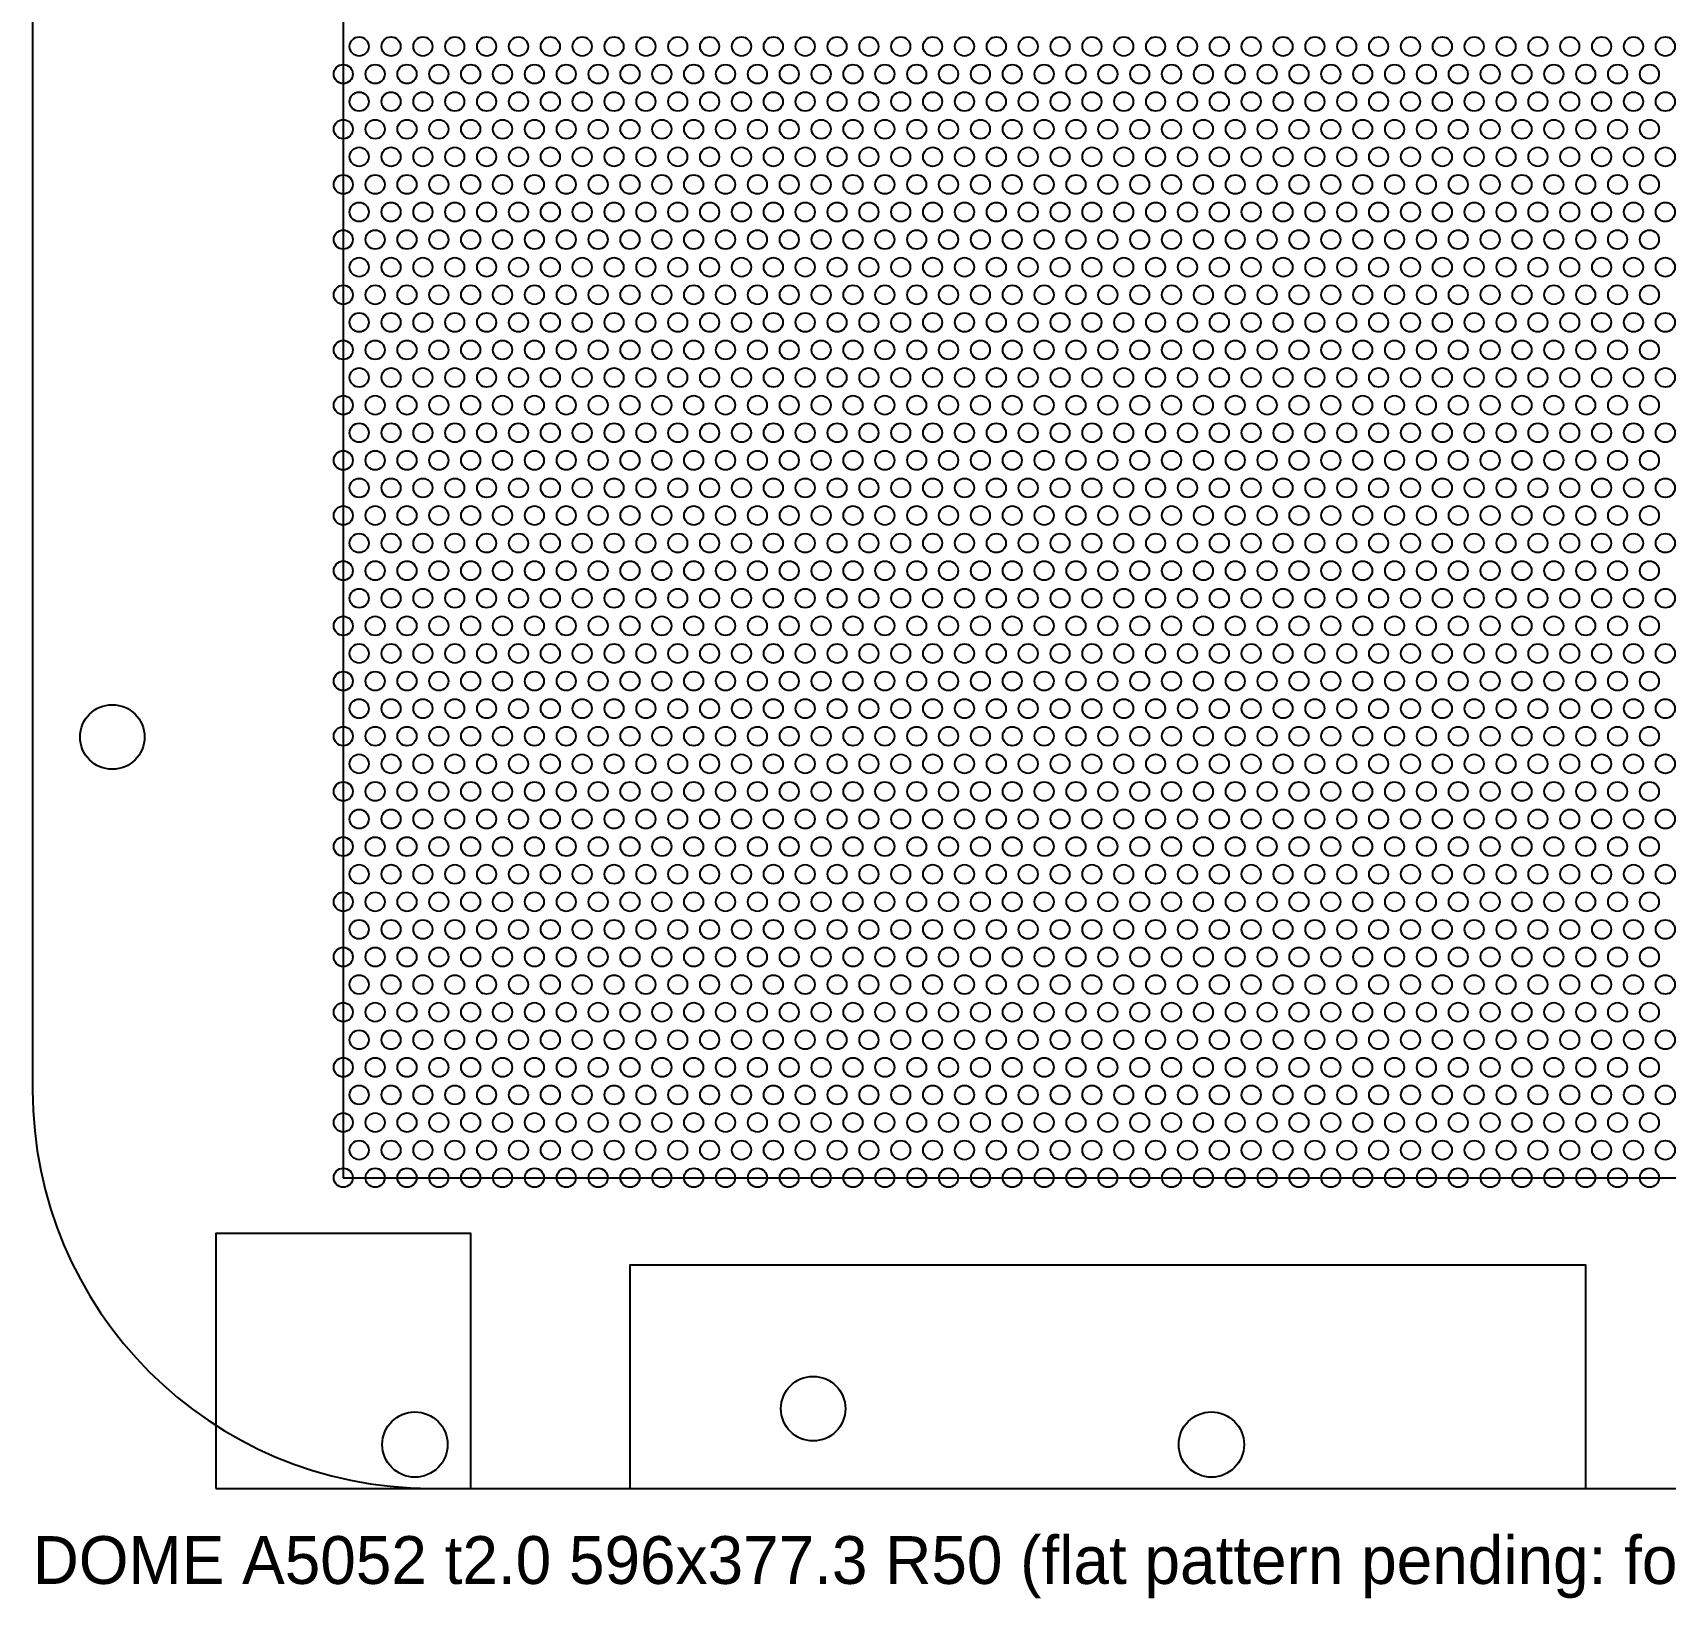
# Model space of a CAD drawing. Header units: millimetres. Extents: x 0 to 3090, y -14 to 415.
# Drawn here: x 2400 to 2605, y -13.8 to 182.8 of the extents above; entities that cross this region are included whole.
import ezdxf

# ---------------------------------------------------------------- set-up
doc = ezdxf.new("R2010")
doc.units = ezdxf.units.MM
for name, color, linetype in [('DOME_LATCH_HOOK_PIN', 3, 'Continuous'), ('DOME_MAGNET', 4, 'Continuous'), ('DOME_OUTLINE', 7, 'Continuous'), ('DOME_PERF_HOLES', 2, 'Continuous'), ('DOME_PERF_ZONE', 5, 'Continuous'), ('DOME_SLOTS', 1, 'Continuous'), ('TEXT_NOTE', 7, 'Continuous')]:
    doc.layers.add(name, color=color, linetype=linetype)

msp = doc.modelspace()

# ---------------------------------------------------------------- linework, layer by layer
at = {"layer": 'DOME_LATCH_HOOK_PIN'}
for centre in [(2448, 5.5), (2548, 5.5)]:
    msp.add_circle(centre, 4.1, dxfattribs=at)
at = {"layer": 'DOME_MAGNET'}
for centre in [(2410, 94.325), (2498, 10)]:
    msp.add_circle(centre, 4.05, dxfattribs=at)
at = {"layer": 'DOME_OUTLINE'}
for p, q in [((2400, 327.3), (2400, 50)), ((2450, 0), (2946, 0))]:
    msp.add_line(p, q, dxfattribs=at)
msp.add_arc((2450, 50), 50, 180, 270, dxfattribs=at)
at = {"layer": 'DOME_PERF_HOLES'}
for centre in [(2441, 181.024), (2445, 181.024), (2449, 181.024), (2453, 181.024), (2457, 181.024), (2461, 181.024), (2465, 181.024), (2469, 181.024), (2473, 181.024), (2477, 181.024), (2481, 181.024), (2485, 181.024), (2489, 181.024), (2493, 181.024), (2497, 181.024), (2501, 181.024), (2505, 181.024), (2509, 181.024), (2513, 181.024), (2517, 181.024), (2521, 181.024), (2525, 181.024), (2529, 181.024), (2533, 181.024), (2537, 181.024), (2541, 181.024), (2545, 181.024), (2549, 181.024), (2553, 181.024), (2557, 181.024), (2561, 181.024), (2565, 181.024), (2569, 181.024), (2573, 181.024), (2577, 181.024), (2581, 181.024), (2585, 181.024), (2589, 181.024), (2593, 181.024), (2597, 181.024), (2601, 181.024), (2605, 181.024), (2439, 177.56), (2443, 177.56), (2447, 177.56), (2451, 177.56), (2455, 177.56), (2459, 177.56), (2463, 177.56), (2467, 177.56), (2471, 177.56), (2475, 177.56), (2479, 177.56), (2483, 177.56), (2487, 177.56), (2491, 177.56), (2495, 177.56), (2499, 177.56), (2503, 177.56), (2507, 177.56), (2511, 177.56), (2515, 177.56), (2519, 177.56), (2523, 177.56), (2527, 177.56), (2531, 177.56), (2535, 177.56), (2539, 177.56), (2543, 177.56), (2547, 177.56), (2551, 177.56), (2555, 177.56), (2559, 177.56), (2563, 177.56), (2567, 177.56), (2571, 177.56), (2575, 177.56), (2579, 177.56), (2583, 177.56), (2587, 177.56), (2591, 177.56), (2595, 177.56), (2599, 177.56), (2603, 177.56), (2441, 174.096), (2445, 174.096), (2449, 174.096), (2453, 174.096), (2457, 174.096), (2461, 174.096), (2465, 174.096), (2469, 174.096), (2473, 174.096), (2477, 174.096), (2481, 174.096), (2485, 174.096), (2489, 174.096), (2493, 174.096), (2497, 174.096), (2501, 174.096), (2505, 174.096), (2509, 174.096), (2513, 174.096), (2517, 174.096), (2521, 174.096), (2525, 174.096), (2529, 174.096), (2533, 174.096), (2537, 174.096), (2541, 174.096), (2545, 174.096), (2549, 174.096), (2553, 174.096), (2557, 174.096), (2561, 174.096), (2565, 174.096), (2569, 174.096), (2573, 174.096), (2577, 174.096), (2581, 174.096), (2585, 174.096), (2589, 174.096), (2593, 174.096), (2597, 174.096), (2601, 174.096), (2605, 174.096), (2439, 170.632), (2443, 170.632), (2447, 170.632), (2451, 170.632), (2455, 170.632), (2459, 170.632), (2463, 170.632), (2467, 170.632), (2471, 170.632), (2475, 170.632), (2479, 170.632), (2483, 170.632), (2487, 170.632), (2491, 170.632), (2495, 170.632), (2499, 170.632), (2503, 170.632), (2507, 170.632), (2511, 170.632), (2515, 170.632), (2519, 170.632), (2523, 170.632), (2527, 170.632), (2531, 170.632), (2535, 170.632), (2539, 170.632), (2543, 170.632), (2547, 170.632), (2551, 170.632), (2555, 170.632), (2559, 170.632), (2563, 170.632), (2567, 170.632), (2571, 170.632), (2575, 170.632), (2579, 170.632), (2583, 170.632), (2587, 170.632), (2591, 170.632), (2595, 170.632), (2599, 170.632), (2603, 170.632), (2441, 167.168), (2445, 167.168), (2449, 167.168), (2453, 167.168), (2457, 167.168), (2461, 167.168), (2465, 167.168), (2469, 167.168), (2473, 167.168), (2477, 167.168), (2481, 167.168), (2485, 167.168), (2489, 167.168), (2493, 167.168), (2497, 167.168), (2501, 167.168), (2505, 167.168), (2509, 167.168), (2513, 167.168), (2517, 167.168), (2521, 167.168), (2525, 167.168), (2529, 167.168), (2533, 167.168), (2537, 167.168), (2541, 167.168), (2545, 167.168), (2549, 167.168), (2553, 167.168), (2557, 167.168), (2561, 167.168), (2565, 167.168), (2569, 167.168), (2573, 167.168), (2577, 167.168), (2581, 167.168), (2585, 167.168), (2589, 167.168), (2593, 167.168), (2597, 167.168), (2601, 167.168), (2605, 167.168), (2439, 163.704), (2443, 163.704), (2447, 163.704), (2451, 163.704), (2455, 163.704), (2459, 163.704), (2463, 163.704), (2467, 163.704), (2471, 163.704), (2475, 163.704), (2479, 163.704), (2483, 163.704), (2487, 163.704), (2491, 163.704), (2495, 163.704), (2499, 163.704), (2503, 163.704), (2507, 163.704), (2511, 163.704), (2515, 163.704), (2519, 163.704), (2523, 163.704), (2527, 163.704), (2531, 163.704), (2535, 163.704), (2539, 163.704), (2543, 163.704), (2547, 163.704), (2551, 163.704), (2555, 163.704), (2559, 163.704), (2563, 163.704), (2567, 163.704), (2571, 163.704), (2575, 163.704), (2579, 163.704), (2583, 163.704), (2587, 163.704), (2591, 163.704), (2595, 163.704), (2599, 163.704), (2603, 163.704), (2441, 160.24), (2445, 160.24), (2449, 160.24), (2453, 160.24), (2457, 160.24), (2461, 160.24), (2465, 160.24), (2469, 160.24), (2473, 160.24), (2477, 160.24), (2481, 160.24), (2485, 160.24), (2489, 160.24), (2493, 160.24), (2497, 160.24), (2501, 160.24), (2505, 160.24), (2509, 160.24), (2513, 160.24), (2517, 160.24), (2521, 160.24), (2525, 160.24), (2529, 160.24), (2533, 160.24), (2537, 160.24), (2541, 160.24), (2545, 160.24), (2549, 160.24), (2553, 160.24), (2557, 160.24), (2561, 160.24), (2565, 160.24), (2569, 160.24), (2573, 160.24), (2577, 160.24), (2581, 160.24), (2585, 160.24), (2589, 160.24), (2593, 160.24), (2597, 160.24), (2601, 160.24), (2605, 160.24), (2439, 156.776), (2443, 156.776), (2447, 156.776), (2451, 156.776), (2455, 156.776), (2459, 156.776), (2463, 156.776), (2467, 156.776), (2471, 156.776), (2475, 156.776), (2479, 156.776), (2483, 156.776), (2487, 156.776), (2491, 156.776), (2495, 156.776), (2499, 156.776), (2503, 156.776), (2507, 156.776), (2511, 156.776), (2515, 156.776), (2519, 156.776), (2523, 156.776), (2527, 156.776), (2531, 156.776), (2535, 156.776), (2539, 156.776), (2543, 156.776), (2547, 156.776), (2551, 156.776), (2555, 156.776), (2559, 156.776), (2563, 156.776), (2567, 156.776), (2571, 156.776), (2575, 156.776), (2579, 156.776), (2583, 156.776), (2587, 156.776), (2591, 156.776), (2595, 156.776), (2599, 156.776), (2603, 156.776), (2441, 153.312), (2445, 153.312), (2449, 153.312), (2453, 153.312), (2457, 153.312), (2461, 153.312), (2465, 153.312), (2469, 153.312), (2473, 153.312), (2477, 153.312), (2481, 153.312), (2485, 153.312), (2489, 153.312), (2493, 153.312), (2497, 153.312), (2501, 153.312), (2505, 153.312), (2509, 153.312), (2513, 153.312), (2517, 153.312), (2521, 153.312), (2525, 153.312), (2529, 153.312), (2533, 153.312), (2537, 153.312), (2541, 153.312), (2545, 153.312), (2549, 153.312), (2553, 153.312), (2557, 153.312), (2561, 153.312), (2565, 153.312), (2569, 153.312), (2573, 153.312), (2577, 153.312), (2581, 153.312), (2585, 153.312), (2589, 153.312), (2593, 153.312), (2597, 153.312), (2601, 153.312), (2605, 153.312), (2439, 149.848), (2443, 149.848), (2447, 149.848), (2451, 149.848), (2455, 149.848), (2459, 149.848), (2463, 149.848), (2467, 149.848), (2471, 149.848), (2475, 149.848), (2479, 149.848), (2483, 149.848), (2487, 149.848), (2491, 149.848), (2495, 149.848), (2499, 149.848), (2503, 149.848), (2507, 149.848), (2511, 149.848), (2515, 149.848), (2519, 149.848), (2523, 149.848), (2527, 149.848), (2531, 149.848), (2535, 149.848), (2539, 149.848), (2543, 149.848), (2547, 149.848), (2551, 149.848), (2555, 149.848), (2559, 149.848), (2563, 149.848), (2567, 149.848), (2571, 149.848), (2575, 149.848), (2579, 149.848), (2583, 149.848), (2587, 149.848), (2591, 149.848), (2595, 149.848), (2599, 149.848), (2603, 149.848), (2441, 146.384), (2445, 146.384), (2449, 146.384), (2453, 146.384), (2457, 146.384), (2461, 146.384), (2465, 146.384), (2469, 146.384), (2473, 146.384), (2477, 146.384), (2481, 146.384), (2485, 146.384), (2489, 146.384), (2493, 146.384), (2497, 146.384), (2501, 146.384), (2505, 146.384), (2509, 146.384), (2513, 146.384), (2517, 146.384), (2521, 146.384), (2525, 146.384), (2529, 146.384), (2533, 146.384), (2537, 146.384), (2541, 146.384), (2545, 146.384), (2549, 146.384), (2553, 146.384), (2557, 146.384), (2561, 146.384), (2565, 146.384), (2569, 146.384), (2573, 146.384), (2577, 146.384), (2581, 146.384), (2585, 146.384), (2589, 146.384), (2593, 146.384), (2597, 146.384), (2601, 146.384), (2605, 146.384), (2439, 142.92), (2443, 142.92), (2447, 142.92), (2451, 142.92), (2455, 142.92), (2459, 142.92), (2463, 142.92), (2467, 142.92), (2471, 142.92), (2475, 142.92), (2479, 142.92), (2483, 142.92), (2487, 142.92), (2491, 142.92), (2495, 142.92), (2499, 142.92), (2503, 142.92), (2507, 142.92), (2511, 142.92), (2515, 142.92), (2519, 142.92), (2523, 142.92), (2527, 142.92), (2531, 142.92), (2535, 142.92), (2539, 142.92), (2543, 142.92), (2547, 142.92), (2551, 142.92), (2555, 142.92), (2559, 142.92), (2563, 142.92), (2567, 142.92), (2571, 142.92), (2575, 142.92), (2579, 142.92), (2583, 142.92), (2587, 142.92), (2591, 142.92), (2595, 142.92), (2599, 142.92), (2603, 142.92), (2441, 139.456), (2445, 139.456), (2449, 139.456), (2453, 139.456), (2457, 139.456), (2461, 139.456), (2465, 139.456), (2469, 139.456), (2473, 139.456), (2477, 139.456), (2481, 139.456), (2485, 139.456), (2489, 139.456), (2493, 139.456), (2497, 139.456), (2501, 139.456), (2505, 139.456), (2509, 139.456), (2513, 139.456), (2517, 139.456), (2521, 139.456), (2525, 139.456), (2529, 139.456), (2533, 139.456), (2537, 139.456), (2541, 139.456), (2545, 139.456), (2549, 139.456), (2553, 139.456), (2557, 139.456), (2561, 139.456), (2565, 139.456), (2569, 139.456), (2573, 139.456), (2577, 139.456), (2581, 139.456), (2585, 139.456), (2589, 139.456), (2593, 139.456), (2597, 139.456), (2601, 139.456), (2605, 139.456), (2439, 135.992), (2443, 135.992), (2447, 135.992), (2451, 135.992), (2455, 135.992), (2459, 135.992), (2463, 135.992), (2467, 135.992), (2471, 135.992), (2475, 135.992), (2479, 135.992), (2483, 135.992), (2487, 135.992), (2491, 135.992), (2495, 135.992), (2499, 135.992), (2503, 135.992), (2507, 135.992), (2511, 135.992), (2515, 135.992), (2519, 135.992), (2523, 135.992), (2527, 135.992), (2531, 135.992), (2535, 135.992), (2539, 135.992), (2543, 135.992), (2547, 135.992), (2551, 135.992), (2555, 135.992), (2559, 135.992), (2563, 135.992), (2567, 135.992), (2571, 135.992), (2575, 135.992), (2579, 135.992), (2583, 135.992), (2587, 135.992), (2591, 135.992), (2595, 135.992), (2599, 135.992), (2603, 135.992), (2441, 132.528), (2445, 132.528), (2449, 132.528), (2453, 132.528), (2457, 132.528), (2461, 132.528), (2465, 132.528), (2469, 132.528), (2473, 132.528), (2477, 132.528), (2481, 132.528), (2485, 132.528), (2489, 132.528), (2493, 132.528), (2497, 132.528), (2501, 132.528), (2505, 132.528), (2509, 132.528), (2513, 132.528), (2517, 132.528), (2521, 132.528), (2525, 132.528), (2529, 132.528), (2533, 132.528), (2537, 132.528), (2541, 132.528), (2545, 132.528), (2549, 132.528), (2553, 132.528), (2557, 132.528), (2561, 132.528), (2565, 132.528), (2569, 132.528), (2573, 132.528), (2577, 132.528), (2581, 132.528), (2585, 132.528), (2589, 132.528), (2593, 132.528), (2597, 132.528), (2601, 132.528), (2605, 132.528), (2439, 129.064), (2443, 129.064), (2447, 129.064), (2451, 129.064), (2455, 129.064), (2459, 129.064), (2463, 129.064), (2467, 129.064), (2471, 129.064), (2475, 129.064), (2479, 129.064), (2483, 129.064), (2487, 129.064), (2491, 129.064), (2495, 129.064), (2499, 129.064), (2503, 129.064), (2507, 129.064), (2511, 129.064), (2515, 129.064), (2519, 129.064), (2523, 129.064), (2527, 129.064), (2531, 129.064), (2535, 129.064), (2539, 129.064), (2543, 129.064), (2547, 129.064), (2551, 129.064), (2555, 129.064), (2559, 129.064), (2563, 129.064), (2567, 129.064), (2571, 129.064), (2575, 129.064), (2579, 129.064), (2583, 129.064), (2587, 129.064), (2591, 129.064), (2595, 129.064), (2599, 129.064), (2603, 129.064), (2441, 125.6), (2445, 125.6), (2449, 125.6), (2453, 125.6), (2457, 125.6), (2461, 125.6), (2465, 125.6), (2469, 125.6), (2473, 125.6), (2477, 125.6), (2481, 125.6), (2485, 125.6), (2489, 125.6), (2493, 125.6), (2497, 125.6), (2501, 125.6), (2505, 125.6), (2509, 125.6), (2513, 125.6), (2517, 125.6), (2521, 125.6), (2525, 125.6), (2529, 125.6), (2533, 125.6), (2537, 125.6), (2541, 125.6), (2545, 125.6), (2549, 125.6), (2553, 125.6), (2557, 125.6), (2561, 125.6), (2565, 125.6), (2569, 125.6), (2573, 125.6), (2577, 125.6), (2581, 125.6), (2585, 125.6), (2589, 125.6), (2593, 125.6), (2597, 125.6), (2601, 125.6), (2605, 125.6), (2439, 122.136), (2443, 122.136), (2447, 122.136), (2451, 122.136), (2455, 122.136), (2459, 122.136), (2463, 122.136), (2467, 122.136), (2471, 122.136), (2475, 122.136), (2479, 122.136), (2483, 122.136), (2487, 122.136), (2491, 122.136), (2495, 122.136), (2499, 122.136), (2503, 122.136), (2507, 122.136), (2511, 122.136), (2515, 122.136), (2519, 122.136), (2523, 122.136), (2527, 122.136), (2531, 122.136), (2535, 122.136), (2539, 122.136), (2543, 122.136), (2547, 122.136), (2551, 122.136), (2555, 122.136), (2559, 122.136), (2563, 122.136), (2567, 122.136), (2571, 122.136), (2575, 122.136), (2579, 122.136), (2583, 122.136), (2587, 122.136), (2591, 122.136), (2595, 122.136), (2599, 122.136), (2603, 122.136), (2441, 118.672), (2445, 118.672), (2449, 118.672), (2453, 118.672), (2457, 118.672), (2461, 118.672), (2465, 118.672), (2469, 118.672), (2473, 118.672), (2477, 118.672), (2481, 118.672), (2485, 118.672), (2489, 118.672), (2493, 118.672), (2497, 118.672), (2501, 118.672), (2505, 118.672), (2509, 118.672), (2513, 118.672), (2517, 118.672), (2521, 118.672), (2525, 118.672), (2529, 118.672), (2533, 118.672), (2537, 118.672), (2541, 118.672), (2545, 118.672), (2549, 118.672), (2553, 118.672), (2557, 118.672), (2561, 118.672), (2565, 118.672), (2569, 118.672), (2573, 118.672), (2577, 118.672), (2581, 118.672), (2585, 118.672), (2589, 118.672), (2593, 118.672), (2597, 118.672), (2601, 118.672), (2605, 118.672), (2439, 115.208), (2443, 115.208), (2447, 115.208), (2451, 115.208), (2455, 115.208), (2459, 115.208), (2463, 115.208), (2467, 115.208), (2471, 115.208), (2475, 115.208), (2479, 115.208), (2483, 115.208), (2487, 115.208), (2491, 115.208), (2495, 115.208), (2499, 115.208), (2503, 115.208), (2507, 115.208), (2511, 115.208), (2515, 115.208), (2519, 115.208), (2523, 115.208), (2527, 115.208), (2531, 115.208), (2535, 115.208), (2539, 115.208), (2543, 115.208), (2547, 115.208), (2551, 115.208), (2555, 115.208), (2559, 115.208), (2563, 115.208), (2567, 115.208), (2571, 115.208), (2575, 115.208), (2579, 115.208), (2583, 115.208), (2587, 115.208), (2591, 115.208), (2595, 115.208), (2599, 115.208), (2603, 115.208), (2441, 111.744), (2445, 111.744), (2449, 111.744), (2453, 111.744), (2457, 111.744), (2461, 111.744), (2465, 111.744), (2469, 111.744), (2473, 111.744), (2477, 111.744), (2481, 111.744), (2485, 111.744), (2489, 111.744), (2493, 111.744), (2497, 111.744), (2501, 111.744), (2505, 111.744), (2509, 111.744), (2513, 111.744), (2517, 111.744), (2521, 111.744), (2525, 111.744), (2529, 111.744), (2533, 111.744), (2537, 111.744), (2541, 111.744), (2545, 111.744), (2549, 111.744), (2553, 111.744), (2557, 111.744), (2561, 111.744), (2565, 111.744), (2569, 111.744), (2573, 111.744), (2577, 111.744), (2581, 111.744), (2585, 111.744), (2589, 111.744), (2593, 111.744), (2597, 111.744), (2601, 111.744), (2605, 111.744), (2439, 108.28), (2443, 108.28), (2447, 108.28), (2451, 108.28), (2455, 108.28), (2459, 108.28), (2463, 108.28), (2467, 108.28), (2471, 108.28), (2475, 108.28), (2479, 108.28), (2483, 108.28), (2487, 108.28), (2491, 108.28), (2495, 108.28), (2499, 108.28), (2503, 108.28), (2507, 108.28), (2511, 108.28), (2515, 108.28), (2519, 108.28), (2523, 108.28), (2527, 108.28), (2531, 108.28), (2535, 108.28), (2539, 108.28), (2543, 108.28), (2547, 108.28), (2551, 108.28), (2555, 108.28), (2559, 108.28), (2563, 108.28), (2567, 108.28), (2571, 108.28), (2575, 108.28), (2579, 108.28), (2583, 108.28), (2587, 108.28), (2591, 108.28), (2595, 108.28), (2599, 108.28), (2603, 108.28), (2441, 104.816), (2445, 104.816), (2449, 104.816), (2453, 104.816), (2457, 104.816), (2461, 104.816), (2465, 104.816), (2469, 104.816), (2473, 104.816), (2477, 104.816), (2481, 104.816), (2485, 104.816), (2489, 104.816), (2493, 104.816), (2497, 104.816), (2501, 104.816), (2505, 104.816), (2509, 104.816), (2513, 104.816), (2517, 104.816), (2521, 104.816), (2525, 104.816), (2529, 104.816), (2533, 104.816), (2537, 104.816), (2541, 104.816), (2545, 104.816), (2549, 104.816), (2553, 104.816), (2557, 104.816), (2561, 104.816), (2565, 104.816), (2569, 104.816), (2573, 104.816), (2577, 104.816), (2581, 104.816), (2585, 104.816), (2589, 104.816), (2593, 104.816), (2597, 104.816), (2601, 104.816), (2605, 104.816), (2439, 101.352), (2443, 101.352), (2447, 101.352), (2451, 101.352), (2455, 101.352), (2459, 101.352), (2463, 101.352), (2467, 101.352), (2471, 101.352), (2475, 101.352), (2479, 101.352), (2483, 101.352), (2487, 101.352), (2491, 101.352), (2495, 101.352), (2499, 101.352), (2503, 101.352), (2507, 101.352), (2511, 101.352), (2515, 101.352), (2519, 101.352), (2523, 101.352), (2527, 101.352), (2531, 101.352), (2535, 101.352), (2539, 101.352), (2543, 101.352), (2547, 101.352), (2551, 101.352), (2555, 101.352), (2559, 101.352), (2563, 101.352), (2567, 101.352), (2571, 101.352), (2575, 101.352), (2579, 101.352), (2583, 101.352), (2587, 101.352), (2591, 101.352), (2595, 101.352), (2599, 101.352), (2603, 101.352), (2441, 97.888), (2445, 97.888), (2449, 97.888), (2453, 97.888), (2457, 97.888), (2461, 97.888), (2465, 97.888), (2469, 97.888), (2473, 97.888), (2477, 97.888), (2481, 97.888), (2485, 97.888), (2489, 97.888), (2493, 97.888), (2497, 97.888), (2501, 97.888), (2505, 97.888), (2509, 97.888), (2513, 97.888), (2517, 97.888), (2521, 97.888), (2525, 97.888), (2529, 97.888), (2533, 97.888), (2537, 97.888), (2541, 97.888), (2545, 97.888), (2549, 97.888), (2553, 97.888), (2557, 97.888), (2561, 97.888), (2565, 97.888), (2569, 97.888), (2573, 97.888), (2577, 97.888), (2581, 97.888), (2585, 97.888), (2589, 97.888), (2593, 97.888), (2597, 97.888), (2601, 97.888), (2605, 97.888), (2439, 94.424), (2443, 94.424), (2447, 94.424), (2451, 94.424), (2455, 94.424), (2459, 94.424), (2463, 94.424), (2467, 94.424), (2471, 94.424), (2475, 94.424), (2479, 94.424), (2483, 94.424), (2487, 94.424), (2491, 94.424), (2495, 94.424), (2499, 94.424), (2503, 94.424), (2507, 94.424), (2511, 94.424), (2515, 94.424), (2519, 94.424), (2523, 94.424), (2527, 94.424), (2531, 94.424), (2535, 94.424), (2539, 94.424), (2543, 94.424), (2547, 94.424), (2551, 94.424), (2555, 94.424), (2559, 94.424), (2563, 94.424), (2567, 94.424), (2571, 94.424), (2575, 94.424), (2579, 94.424), (2583, 94.424), (2587, 94.424), (2591, 94.424), (2595, 94.424), (2599, 94.424), (2603, 94.424), (2441, 90.96), (2445, 90.96), (2449, 90.96), (2453, 90.96), (2457, 90.96), (2461, 90.96), (2465, 90.96), (2469, 90.96), (2473, 90.96), (2477, 90.96), (2481, 90.96), (2485, 90.96), (2489, 90.96), (2493, 90.96), (2497, 90.96), (2501, 90.96), (2505, 90.96), (2509, 90.96), (2513, 90.96), (2517, 90.96), (2521, 90.96), (2525, 90.96), (2529, 90.96), (2533, 90.96), (2537, 90.96), (2541, 90.96), (2545, 90.96), (2549, 90.96), (2553, 90.96), (2557, 90.96), (2561, 90.96), (2565, 90.96), (2569, 90.96), (2573, 90.96), (2577, 90.96), (2581, 90.96), (2585, 90.96), (2589, 90.96), (2593, 90.96), (2597, 90.96), (2601, 90.96), (2605, 90.96), (2439, 87.496), (2443, 87.496), (2447, 87.496), (2451, 87.496), (2455, 87.496), (2459, 87.496), (2463, 87.496), (2467, 87.496), (2471, 87.496), (2475, 87.496), (2479, 87.496), (2483, 87.496), (2487, 87.496), (2491, 87.496), (2495, 87.496), (2499, 87.496), (2503, 87.496), (2507, 87.496), (2511, 87.496), (2515, 87.496), (2519, 87.496), (2523, 87.496), (2527, 87.496), (2531, 87.496), (2535, 87.496), (2539, 87.496), (2543, 87.496), (2547, 87.496), (2551, 87.496), (2555, 87.496), (2559, 87.496), (2563, 87.496), (2567, 87.496), (2571, 87.496), (2575, 87.496), (2579, 87.496), (2583, 87.496), (2587, 87.496), (2591, 87.496), (2595, 87.496), (2599, 87.496), (2603, 87.496), (2441, 84.032), (2445, 84.032), (2449, 84.032), (2453, 84.032), (2457, 84.032), (2461, 84.032), (2465, 84.032), (2469, 84.032), (2473, 84.032), (2477, 84.032), (2481, 84.032), (2485, 84.032), (2489, 84.032), (2493, 84.032), (2497, 84.032), (2501, 84.032), (2505, 84.032), (2509, 84.032), (2513, 84.032), (2517, 84.032), (2521, 84.032), (2525, 84.032), (2529, 84.032), (2533, 84.032), (2537, 84.032), (2541, 84.032), (2545, 84.032), (2549, 84.032), (2553, 84.032), (2557, 84.032), (2561, 84.032), (2565, 84.032), (2569, 84.032), (2573, 84.032), (2577, 84.032), (2581, 84.032), (2585, 84.032), (2589, 84.032), (2593, 84.032), (2597, 84.032), (2601, 84.032), (2605, 84.032), (2439, 80.568), (2443, 80.568), (2447, 80.568), (2451, 80.568), (2455, 80.568), (2459, 80.568), (2463, 80.568), (2467, 80.568), (2471, 80.568), (2475, 80.568), (2479, 80.568), (2483, 80.568), (2487, 80.568), (2491, 80.568), (2495, 80.568), (2499, 80.568), (2503, 80.568), (2507, 80.568), (2511, 80.568), (2515, 80.568), (2519, 80.568), (2523, 80.568), (2527, 80.568), (2531, 80.568), (2535, 80.568), (2539, 80.568), (2543, 80.568), (2547, 80.568), (2551, 80.568), (2555, 80.568), (2559, 80.568), (2563, 80.568), (2567, 80.568), (2571, 80.568), (2575, 80.568), (2579, 80.568), (2583, 80.568), (2587, 80.568), (2591, 80.568), (2595, 80.568), (2599, 80.568), (2603, 80.568), (2441, 77.104), (2445, 77.104), (2449, 77.104), (2453, 77.104), (2457, 77.104), (2461, 77.104), (2465, 77.104), (2469, 77.104), (2473, 77.104), (2477, 77.104), (2481, 77.104), (2485, 77.104), (2489, 77.104), (2493, 77.104), (2497, 77.104), (2501, 77.104), (2505, 77.104), (2509, 77.104), (2513, 77.104), (2517, 77.104), (2521, 77.104), (2525, 77.104), (2529, 77.104), (2533, 77.104), (2537, 77.104), (2541, 77.104), (2545, 77.104), (2549, 77.104), (2553, 77.104), (2557, 77.104), (2561, 77.104), (2565, 77.104), (2569, 77.104), (2573, 77.104), (2577, 77.104), (2581, 77.104), (2585, 77.104), (2589, 77.104), (2593, 77.104), (2597, 77.104), (2601, 77.104), (2605, 77.104), (2439, 73.64), (2443, 73.64), (2447, 73.64), (2451, 73.64), (2455, 73.64), (2459, 73.64), (2463, 73.64), (2467, 73.64), (2471, 73.64), (2475, 73.64), (2479, 73.64), (2483, 73.64), (2487, 73.64), (2491, 73.64), (2495, 73.64), (2499, 73.64), (2503, 73.64), (2507, 73.64), (2511, 73.64), (2515, 73.64), (2519, 73.64), (2523, 73.64), (2527, 73.64), (2531, 73.64), (2535, 73.64), (2539, 73.64), (2543, 73.64), (2547, 73.64), (2551, 73.64), (2555, 73.64), (2559, 73.64), (2563, 73.64), (2567, 73.64), (2571, 73.64), (2575, 73.64), (2579, 73.64), (2583, 73.64), (2587, 73.64), (2591, 73.64), (2595, 73.64), (2599, 73.64), (2603, 73.64), (2441, 70.176), (2445, 70.176), (2449, 70.176), (2453, 70.176), (2457, 70.176), (2461, 70.176), (2465, 70.176), (2469, 70.176), (2473, 70.176), (2477, 70.176), (2481, 70.176), (2485, 70.176), (2489, 70.176), (2493, 70.176), (2497, 70.176), (2501, 70.176), (2505, 70.176), (2509, 70.176), (2513, 70.176), (2517, 70.176), (2521, 70.176), (2525, 70.176), (2529, 70.176), (2533, 70.176), (2537, 70.176), (2541, 70.176), (2545, 70.176), (2549, 70.176), (2553, 70.176), (2557, 70.176), (2561, 70.176), (2565, 70.176), (2569, 70.176), (2573, 70.176), (2577, 70.176), (2581, 70.176), (2585, 70.176), (2589, 70.176), (2593, 70.176), (2597, 70.176), (2601, 70.176), (2605, 70.176), (2439, 66.712), (2443, 66.712), (2447, 66.712), (2451, 66.712), (2455, 66.712), (2459, 66.712), (2463, 66.712), (2467, 66.712), (2471, 66.712), (2475, 66.712), (2479, 66.712), (2483, 66.712), (2487, 66.712), (2491, 66.712), (2495, 66.712), (2499, 66.712), (2503, 66.712), (2507, 66.712), (2511, 66.712), (2515, 66.712), (2519, 66.712), (2523, 66.712), (2527, 66.712), (2531, 66.712), (2535, 66.712), (2539, 66.712), (2543, 66.712), (2547, 66.712), (2551, 66.712), (2555, 66.712), (2559, 66.712), (2563, 66.712), (2567, 66.712), (2571, 66.712), (2575, 66.712), (2579, 66.712), (2583, 66.712), (2587, 66.712), (2591, 66.712), (2595, 66.712), (2599, 66.712), (2603, 66.712), (2441, 63.248), (2445, 63.248), (2449, 63.248), (2453, 63.248), (2457, 63.248), (2461, 63.248), (2465, 63.248), (2469, 63.248), (2473, 63.248), (2477, 63.248), (2481, 63.248), (2485, 63.248), (2489, 63.248), (2493, 63.248), (2497, 63.248), (2501, 63.248), (2505, 63.248), (2509, 63.248), (2513, 63.248), (2517, 63.248), (2521, 63.248), (2525, 63.248), (2529, 63.248), (2533, 63.248), (2537, 63.248), (2541, 63.248), (2545, 63.248), (2549, 63.248), (2553, 63.248), (2557, 63.248), (2561, 63.248), (2565, 63.248), (2569, 63.248), (2573, 63.248), (2577, 63.248), (2581, 63.248), (2585, 63.248), (2589, 63.248), (2593, 63.248), (2597, 63.248), (2601, 63.248), (2605, 63.248), (2439, 59.784), (2443, 59.784), (2447, 59.784), (2451, 59.784), (2455, 59.784), (2459, 59.784), (2463, 59.784), (2467, 59.784), (2471, 59.784), (2475, 59.784), (2479, 59.784), (2483, 59.784), (2487, 59.784), (2491, 59.784), (2495, 59.784), (2499, 59.784), (2503, 59.784), (2507, 59.784), (2511, 59.784), (2515, 59.784), (2519, 59.784), (2523, 59.784), (2527, 59.784), (2531, 59.784), (2535, 59.784), (2539, 59.784), (2543, 59.784), (2547, 59.784), (2551, 59.784), (2555, 59.784), (2559, 59.784), (2563, 59.784), (2567, 59.784), (2571, 59.784), (2575, 59.784), (2579, 59.784), (2583, 59.784), (2587, 59.784), (2591, 59.784), (2595, 59.784), (2599, 59.784), (2603, 59.784), (2441, 56.32), (2445, 56.32), (2449, 56.32), (2453, 56.32), (2457, 56.32), (2461, 56.32), (2465, 56.32), (2469, 56.32), (2473, 56.32), (2477, 56.32), (2481, 56.32), (2485, 56.32), (2489, 56.32), (2493, 56.32), (2497, 56.32), (2501, 56.32), (2505, 56.32), (2509, 56.32), (2513, 56.32), (2517, 56.32), (2521, 56.32), (2525, 56.32), (2529, 56.32), (2533, 56.32), (2537, 56.32), (2541, 56.32), (2545, 56.32), (2549, 56.32), (2553, 56.32), (2557, 56.32), (2561, 56.32), (2565, 56.32), (2569, 56.32), (2573, 56.32), (2577, 56.32), (2581, 56.32), (2585, 56.32), (2589, 56.32), (2593, 56.32), (2597, 56.32), (2601, 56.32), (2605, 56.32), (2439, 52.856), (2443, 52.856), (2447, 52.856), (2451, 52.856), (2455, 52.856), (2459, 52.856), (2463, 52.856), (2467, 52.856), (2471, 52.856), (2475, 52.856), (2479, 52.856), (2483, 52.856), (2487, 52.856), (2491, 52.856), (2495, 52.856), (2499, 52.856), (2503, 52.856), (2507, 52.856), (2511, 52.856), (2515, 52.856), (2519, 52.856), (2523, 52.856), (2527, 52.856), (2531, 52.856), (2535, 52.856), (2539, 52.856), (2543, 52.856), (2547, 52.856), (2551, 52.856), (2555, 52.856), (2559, 52.856), (2563, 52.856), (2567, 52.856), (2571, 52.856), (2575, 52.856), (2579, 52.856), (2583, 52.856), (2587, 52.856), (2591, 52.856), (2595, 52.856), (2599, 52.856), (2603, 52.856), (2441, 49.392), (2445, 49.392), (2449, 49.392), (2453, 49.392), (2457, 49.392), (2461, 49.392), (2465, 49.392), (2469, 49.392), (2473, 49.392), (2477, 49.392), (2481, 49.392), (2485, 49.392), (2489, 49.392), (2493, 49.392), (2497, 49.392), (2501, 49.392), (2505, 49.392), (2509, 49.392), (2513, 49.392), (2517, 49.392), (2521, 49.392), (2525, 49.392), (2529, 49.392), (2533, 49.392), (2537, 49.392), (2541, 49.392), (2545, 49.392), (2549, 49.392), (2553, 49.392), (2557, 49.392), (2561, 49.392), (2565, 49.392), (2569, 49.392), (2573, 49.392), (2577, 49.392), (2581, 49.392), (2585, 49.392), (2589, 49.392), (2593, 49.392), (2597, 49.392), (2601, 49.392), (2605, 49.392), (2439, 45.928), (2443, 45.928), (2447, 45.928), (2451, 45.928), (2455, 45.928), (2459, 45.928), (2463, 45.928), (2467, 45.928), (2471, 45.928), (2475, 45.928), (2479, 45.928), (2483, 45.928), (2487, 45.928), (2491, 45.928), (2495, 45.928), (2499, 45.928), (2503, 45.928), (2507, 45.928), (2511, 45.928), (2515, 45.928), (2519, 45.928), (2523, 45.928), (2527, 45.928), (2531, 45.928), (2535, 45.928), (2539, 45.928), (2543, 45.928), (2547, 45.928), (2551, 45.928), (2555, 45.928), (2559, 45.928), (2563, 45.928), (2567, 45.928), (2571, 45.928), (2575, 45.928), (2579, 45.928), (2583, 45.928), (2587, 45.928), (2591, 45.928), (2595, 45.928), (2599, 45.928), (2603, 45.928), (2441, 42.464), (2445, 42.464), (2449, 42.464), (2453, 42.464), (2457, 42.464), (2461, 42.464), (2465, 42.464), (2469, 42.464), (2473, 42.464), (2477, 42.464), (2481, 42.464), (2485, 42.464), (2489, 42.464), (2493, 42.464), (2497, 42.464), (2501, 42.464), (2505, 42.464), (2509, 42.464), (2513, 42.464), (2517, 42.464), (2521, 42.464), (2525, 42.464), (2529, 42.464), (2533, 42.464), (2537, 42.464), (2541, 42.464), (2545, 42.464), (2549, 42.464), (2553, 42.464), (2557, 42.464), (2561, 42.464), (2565, 42.464), (2569, 42.464), (2573, 42.464), (2577, 42.464), (2581, 42.464), (2585, 42.464), (2589, 42.464), (2593, 42.464), (2597, 42.464), (2601, 42.464), (2605, 42.464), (2439, 39), (2443, 39), (2447, 39), (2451, 39), (2455, 39), (2459, 39), (2463, 39), (2467, 39), (2471, 39), (2475, 39), (2479, 39), (2483, 39), (2487, 39), (2491, 39), (2495, 39), (2499, 39), (2503, 39), (2507, 39), (2511, 39), (2515, 39), (2519, 39), (2523, 39), (2527, 39), (2531, 39), (2535, 39), (2539, 39), (2543, 39), (2547, 39), (2551, 39), (2555, 39), (2559, 39), (2563, 39), (2567, 39), (2571, 39), (2575, 39), (2579, 39), (2583, 39), (2587, 39), (2591, 39), (2595, 39), (2599, 39), (2603, 39)]:
    msp.add_circle(centre, 1.2, dxfattribs=at)
at = {"layer": 'DOME_PERF_ZONE'}
msp.add_lwpolyline([(2439, 39), (2957, 39), (2957, 338.3), (2439, 338.3)], close=True, dxfattribs=at)
at = {"layer": 'DOME_SLOTS'}
for points in [[(2423, 0), (2455, 0), (2455, 32), (2423, 32)], [(2475, 0), (2595, 0), (2595, 28), (2475, 28)]]:
    msp.add_lwpolyline(points, close=True, dxfattribs=at)

# ---------------------------------------------------------------- texts
at = {"layer": 'TEXT_NOTE'}
msp.add_text('DOME A5052 t2.0 596x377.3 R50 (flat pattern pending: forming/drawing vendor) / perforation D2.4 pitch 4.0 staggered / latch holes D8.2 x6, hook tabs x6, dowel D4 x2, magnet pockets D8.1 x12', height=6, dxfattribs=at).set_placement((2400, -12))

doc.saveas('drawing.dxf')
